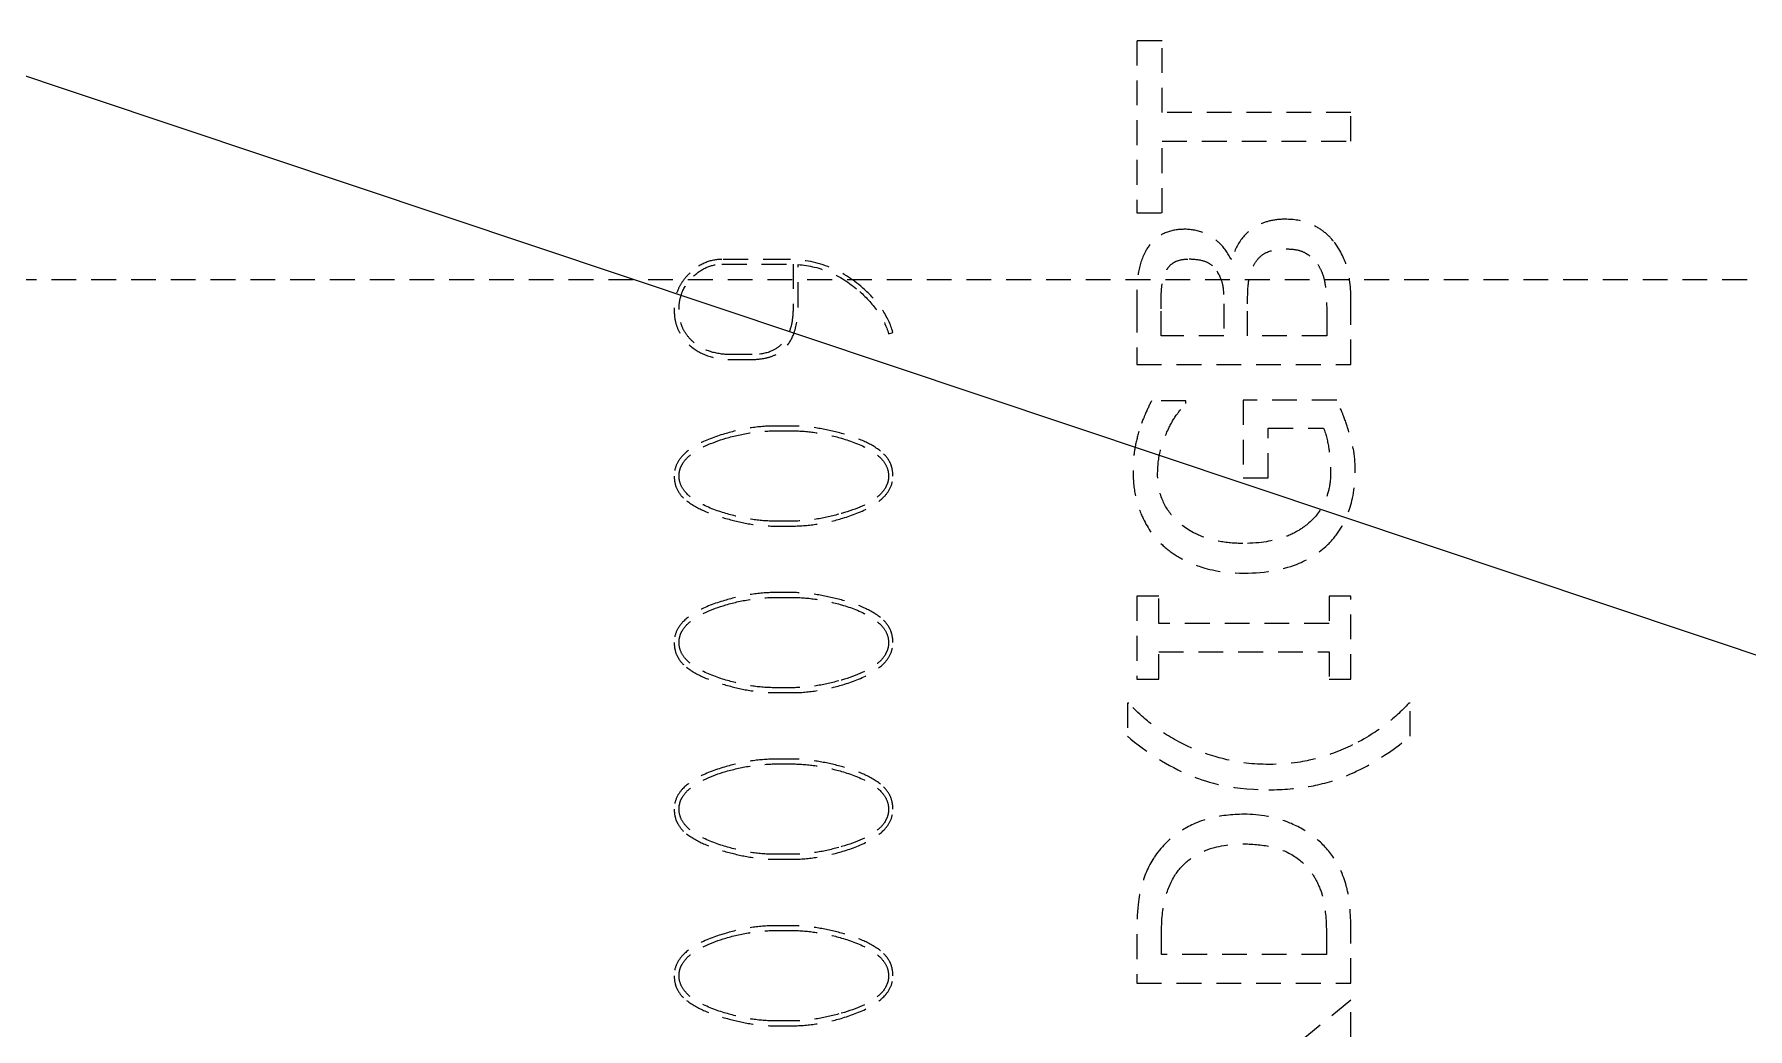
# Model space of a CAD drawing. Header units: inches. Extents: x 6934 to 18973, y 4254 to 7629.
# Drawn here: x 16918.59 to 16930.02, y 4483.45 to 4490.09 of the extents above; entities that cross this region are included whole.
import ezdxf

# ---------------------------------------------------------------- set-up
doc = ezdxf.new("R2010")
doc.units = ezdxf.units.IN
doc.header["$MEASUREMENT"] = 0
doc.linetypes.add('입력 정류부 ASSY$0$DASHED', pattern=[0.2067, 0.1654, -0.0413])
doc.layers.add('입력 정류부 ASSY$0$가려진 것(ISO)', color=2, linetype='입력 정류부 ASSY$0$DASHED', lineweight=18, true_color=0xffff00)
doc.layers.add('입력 정류부 ASSY$0$기호(ISO)', color=5, linetype='Continuous', lineweight=25, true_color=0x0000ff)

# ---------------------------------------------------------------- blocks, each defined once
blk = doc.blocks.new('입력 정류부 ASSY$0$품번기호1')
at = {"layer": '입력 정류부 ASSY$0$기호(ISO)', "color": 7}
blk.add_line((110.6506, 122.1223), (292.526, 61.2341), dxfattribs=at)
blk = doc.blocks.new('입력 정류부 ASSY')
at = {"layer": '입력 정류부 ASSY$0$가려진 것(ISO)'}
for p, q in [((272.035, 230.034), (271.866, 230.034)), ((271.866, 230.034), (271.866, 228.885)), ((272.035, 229.554), (272.035, 230.034)), ((273.295, 229.554), (272.035, 229.554)), ((273.295, 229.364), (273.295, 229.554)), ((272.035, 228.885), (272.035, 229.364)), ((272.035, 229.364), (273.295, 229.364)), ((271.866, 228.885), (272.035, 228.885)), ((269.538, 228.574), (269.098, 228.574)), ((269.098, 228.542), (269.573, 228.542)), ((269.573, 228.542), (269.573, 228.256)), ((269.606, 228.256), (269.606, 228.54)), ((272.501, 228.575), (272.494, 228.575)), ((227.204, 228.44), (369.204, 228.44)), ((272.446, 228.278), (272.446, 228.063)), ((272.605, 228.063), (272.605, 228.278)), ((273.295, 227.873), (273.295, 228.283)), ((271.866, 228.252), (271.866, 227.873)), ((272.028, 228.063), (272.028, 228.245)), ((273.133, 228.217), (273.133, 228.063)), ((270.21, 228.077), (270.239, 228.087)), ((272.446, 228.063), (272.028, 228.063)), ((273.133, 228.063), (272.605, 228.063)), ((269.301, 227.939), (269.154, 227.939)), ((269.153, 227.906), (269.299, 227.906)), ((271.866, 227.873), (273.295, 227.873)), ((272.193, 227.629), (271.964, 227.629)), ((272.193, 227.613), (272.193, 227.629)), ((273.2, 227.635), (272.576, 227.635)), ((272.576, 227.635), (272.576, 227.116)), ((269.568, 227.462), (269.452, 227.462)), ((269.454, 227.43), (269.568, 227.43)), ((272.743, 227.116), (272.743, 227.447)), ((272.743, 227.447), (273.112, 227.447)), ((272.576, 227.116), (272.743, 227.116)), ((269.452, 226.794), (269.568, 226.794)), ((269.568, 226.827), (269.454, 226.827)), ((269.568, 226.35), (269.452, 226.35)), ((269.454, 226.318), (269.568, 226.318)), ((272.012, 226.326), (271.866, 226.326)), ((271.866, 226.326), (271.866, 225.773)), ((272.012, 226.144), (272.012, 226.326)), ((273.295, 226.326), (273.149, 226.326)), ((273.149, 226.326), (273.149, 226.144)), ((273.295, 225.773), (273.295, 226.326)), ((273.149, 226.144), (272.012, 226.144)), ((272.012, 225.773), (272.012, 225.955)), ((272.012, 225.955), (273.149, 225.955)), ((273.149, 225.955), (273.149, 225.773)), ((271.866, 225.773), (272.012, 225.773)), ((273.149, 225.773), (273.295, 225.773)), ((269.452, 225.682), (269.568, 225.682)), ((269.568, 225.715), (269.454, 225.715)), ((271.812, 225.612), (271.803, 225.612)), ((271.803, 225.612), (271.803, 225.392)), ((273.69, 225.612), (273.681, 225.612)), ((273.69, 225.392), (273.69, 225.612)), ((269.568, 225.238), (269.452, 225.238)), ((269.454, 225.206), (269.568, 225.206)), ((269.452, 224.57), (269.568, 224.57)), ((269.568, 224.603), (269.454, 224.603)), ((269.568, 224.126), (269.452, 224.126)), ((269.454, 224.094), (269.568, 224.094)), ((271.866, 224.068), (271.866, 223.743)), ((272.031, 223.933), (272.031, 224.078)), ((273.131, 224.078), (273.131, 223.933)), ((273.295, 223.743), (273.295, 224.072)), ((273.131, 223.933), (272.031, 223.933)), ((271.866, 223.743), (273.295, 223.743)), ((273.295, 223.63), (272.673, 223.121)), ((273.295, 223.383), (273.295, 223.63)), ((269.568, 223.491), (269.454, 223.491)), ((269.452, 223.458), (269.568, 223.458))]:
    blk.add_line(p, q, dxfattribs=at)
for points, knots in [([(272.188, 228.775), (272.148, 228.775), (272.108, 228.77), (272.029, 228.742), (272.004, 228.723), (271.963, 228.689), (271.941, 228.659), (271.924, 228.627)], [-0.02084175, -0.02084175, -0.02084175, -0.02084175, -0.01608908, -0.01608908, -0.01096024, -0.01096024, 0, 0, 0, 0]), ([(272.494, 228.575), (272.474, 228.616), (272.449, 228.653), (272.393, 228.706), (272.36, 228.732), (272.275, 228.767), (272.232, 228.775), (272.188, 228.775)], [-0.04829716, -0.04829716, -0.04829716, -0.04829716, -0.02761454, -0.02761454, -0.01315484, -0.01315484, 0, 0, 0, 0]), ([(272.856, 228.842), (272.821, 228.842), (272.786, 228.839), (272.721, 228.823), (272.691, 228.811), (272.629, 228.776), (272.595, 228.749), (272.535, 228.671), (272.514, 228.624), (272.501, 228.575)], [-0.05446892, -0.05446892, -0.05446892, -0.05446892, -0.04153051, -0.04153051, -0.02961745, -0.02961745, -0.01533863, -0.01533863, 0, 0, 0, 0]), ([(273.179, 228.694), (273.159, 228.72), (273.136, 228.742), (273.086, 228.78), (273.055, 228.798), (272.969, 228.834), (272.913, 228.842), (272.856, 228.842)], [-0.04050512, -0.04050512, -0.04050512, -0.04050512, -0.02808174, -0.02808174, -0.01694005, -0.01694005, 0, 0, 0, 0]), ([(271.924, 228.627), (271.899, 228.581), (271.883, 228.533), (271.866, 228.405), (271.866, 228.328), (271.866, 228.252)], [-0.03857501, -0.03857501, -0.03857501, -0.03857501, -0.02294595, -0.02294595, 0, 0, 0, 0]), ([(272.642, 228.528), (272.654, 228.55), (272.668, 228.571), (272.706, 228.609), (272.725, 228.618), (272.774, 228.639), (272.819, 228.644), (272.864, 228.644)], [-0.02183646, -0.02183646, -0.02183646, -0.02183646, -0.01805315, -0.01805315, -0.01358002, -0.01358002, 0, 0, 0, 0]), ([(272.864, 228.644), (272.89, 228.644), (272.917, 228.642), (272.966, 228.63), (272.985, 228.621), (273.03, 228.593), (273.053, 228.569), (273.073, 228.541)], [-0.02162191, -0.02162191, -0.02162191, -0.02162191, -0.01582291, -0.01582291, -0.01010207, -0.01010207, 0, 0, 0, 0]), ([(273.295, 228.283), (273.295, 228.366), (273.289, 228.451), (273.255, 228.567), (273.231, 228.627), (273.179, 228.694)], [-0.06340643, -0.06340643, -0.06340643, -0.06340643, -0.0252236, -0.0252236, 0, 0, 0, 0]), ([(269.098, 228.574), (269.06, 228.574), (269.022, 228.567), (268.949, 228.536), (268.916, 228.513), (268.887, 228.485)], [-0.02370997, -0.02370997, -0.02370997, -0.02370997, -0.01211462, -0.01211462, 0, 0, 0, 0]), ([(268.909, 228.463), (268.936, 228.488), (268.966, 228.508), (269.031, 228.535), (269.064, 228.542), (269.098, 228.542)], [-0.02115784, -0.02115784, -0.02115784, -0.02115784, -0.01030847, -0.01030847, 0, 0, 0, 0]), ([(270.038, 228.383), (269.969, 228.445), (269.892, 228.493), (269.72, 228.559), (269.63, 228.574), (269.538, 228.574)], [-0.05536661, -0.05536661, -0.05536661, -0.05536661, -0.02766055, -0.02766055, 0, 0, 0, 0]), ([(269.606, 228.54), (269.681, 228.534), (269.754, 228.517), (269.895, 228.455), (269.959, 228.411), (270.018, 228.359)], [-0.04617636, -0.04617636, -0.04617636, -0.04617636, -0.02349095, -0.02349095, 0, 0, 0, 0]), ([(272.066, 228.504), (272.073, 228.517), (272.082, 228.529), (272.107, 228.551), (272.12, 228.558), (272.158, 228.573), (272.186, 228.577), (272.215, 228.577)], [-0.01510538, -0.01510538, -0.01510538, -0.01510538, -0.01208897, -0.01208897, -0.00856017, -0.00856017, 0, 0, 0, 0]), ([(272.215, 228.577), (272.244, 228.577), (272.276, 228.574), (272.329, 228.56), (272.345, 228.551), (272.374, 228.531), (272.388, 228.515), (272.399, 228.497)], [-0.01513379, -0.01513379, -0.01513379, -0.01513379, -0.01046035, -0.01046035, -0.0063672, -0.0063672, 0, 0, 0, 0]), ([(272.605, 228.278), (272.605, 228.371), (272.61, 228.411), (272.617, 228.464), (272.626, 228.497), (272.642, 228.528)], [-0.01609939, -0.01609939, -0.01609939, -0.01609939, -0.01043526, -0.01043526, 0, 0, 0, 0]), ([(273.073, 228.541), (273.085, 228.522), (273.095, 228.503), (273.115, 228.452), (273.119, 228.426), (273.131, 228.358), (273.133, 228.285), (273.133, 228.217)], [-0.02781172, -0.02781172, -0.02781172, -0.02781172, -0.02470335, -0.02470335, -0.0202881, -0.0202881, 0, 0, 0, 0]), ([(268.887, 228.485), (268.869, 228.469), (268.853, 228.451), (268.825, 228.412), (268.813, 228.391), (268.787, 228.329), (268.78, 228.285), (268.78, 228.24)], [-0.0277846, -0.0277846, -0.0277846, -0.0277846, -0.02045304, -0.02045304, -0.01342357, -0.01342357, 0, 0, 0, 0]), ([(268.812, 228.24), (268.812, 228.262), (268.814, 228.284), (268.823, 228.327), (268.829, 228.347), (268.855, 228.404), (268.879, 228.436), (268.909, 228.463)], [-0.02524586, -0.02524586, -0.02524586, -0.02524586, -0.0185857, -0.0185857, -0.01220731, -0.01220731, 0, 0, 0, 0]), ([(272.028, 228.245), (272.028, 228.299), (272.028, 228.354), (272.039, 228.442), (272.049, 228.474), (272.066, 228.504)], [-0.02659251, -0.02659251, -0.02659251, -0.02659251, -0.01017617, -0.01017617, 0, 0, 0, 0]), ([(272.399, 228.497), (272.423, 228.459), (272.433, 228.43), (272.444, 228.379), (272.446, 228.332), (272.446, 228.278)], [-0.02644996, -0.02644996, -0.02644996, -0.02644996, -0.01605479, -0.01605479, 0, 0, 0, 0]), ([(270.018, 228.359), (270.064, 228.318), (270.107, 228.272), (270.172, 228.177), (270.196, 228.129), (270.21, 228.077)], [-0.03469494, -0.03469494, -0.03469494, -0.03469494, -0.01617648, -0.01617648, 0, 0, 0, 0]), ([(270.239, 228.087), (270.224, 228.142), (270.199, 228.192), (270.131, 228.293), (270.087, 228.341), (270.038, 228.383)], [-0.0363461, -0.0363461, -0.0363461, -0.0363461, -0.01933672, -0.01933672, 0, 0, 0, 0]), ([(268.78, 228.24), (268.78, 228.213), (268.782, 228.186), (268.794, 228.134), (268.803, 228.11), (268.834, 228.051), (268.86, 228.02), (268.892, 227.993)], [-0.02828009, -0.02828009, -0.02828009, -0.02828009, -0.02010922, -0.02010922, -0.01241956, -0.01241956, 0, 0, 0, 0]), ([(268.914, 228.017), (268.897, 228.032), (268.88, 228.048), (268.853, 228.084), (268.842, 228.103), (268.818, 228.161), (268.812, 228.2), (268.812, 228.24)], [-0.02557722, -0.02557722, -0.02557722, -0.02557722, -0.01869971, -0.01869971, -0.01205089, -0.01205089, 0, 0, 0, 0]), ([(269.299, 227.906), (269.327, 227.906), (269.356, 227.909), (269.409, 227.919), (269.433, 227.927), (269.483, 227.951), (269.507, 227.969), (269.551, 228.019), (269.568, 228.05), (269.599, 228.138), (269.606, 228.198), (269.606, 228.256)], [-0.0530776, -0.0530776, -0.0530776, -0.0530776, -0.04458461, -0.04458461, -0.03707621, -0.03707621, -0.02787507, -0.02787507, -0.0171808, -0.0171808, 0, 0, 0, 0]), ([(269.573, 228.256), (269.573, 228.222), (269.571, 228.187), (269.56, 228.125), (269.551, 228.097), (269.527, 228.046), (269.512, 228.023), (269.471, 227.984), (269.447, 227.969), (269.383, 227.944), (269.341, 227.939), (269.301, 227.939)], [-0.0478781, -0.0478781, -0.0478781, -0.0478781, -0.03767748, -0.03767748, -0.02905079, -0.02905079, -0.02071668, -0.02071668, -0.01212003, -0.01212003, 0, 0, 0, 0]), ([(268.892, 227.993), (268.927, 227.964), (268.967, 227.943), (269.056, 227.913), (269.104, 227.906), (269.153, 227.906)], [-0.02824547, -0.02824547, -0.02824547, -0.02824547, -0.01454612, -0.01454612, 0, 0, 0, 0]), ([(269.154, 227.939), (269.11, 227.939), (269.065, 227.945), (268.983, 227.971), (268.947, 227.991), (268.914, 228.017)], [-0.02595213, -0.02595213, -0.02595213, -0.02595213, -0.01255019, -0.01255019, 0, 0, 0, 0]), ([(271.964, 227.629), (271.949, 227.6), (271.932, 227.564), (271.912, 227.517), (271.894, 227.474), (271.88, 227.426)], [-0.04061751, -0.04061751, -0.04061751, -0.04061751, -0.01478108, -0.01478108, 0, 0, 0, 0]), ([(272.072, 227.432), (272.09, 227.47), (272.111, 227.51), (272.152, 227.564), (272.172, 227.589), (272.193, 227.613)], [-0.0203837, -0.0203837, -0.0203837, -0.0203837, -0.0094662, -0.0094662, 0, 0, 0, 0]), ([(273.281, 227.424), (273.27, 227.462), (273.256, 227.501), (273.238, 227.547), (273.217, 227.598), (273.2, 227.635)], [-0.06013114, -0.06013114, -0.06013114, -0.06013114, -0.01210994, -0.01210994, 0, 0, 0, 0]), ([(269.115, 227.409), (269.053, 227.391), (268.987, 227.367), (268.896, 227.316), (268.863, 227.292), (268.818, 227.245), (268.804, 227.223), (268.784, 227.177), (268.78, 227.153), (268.78, 227.128)], [-0.04643268, -0.04643268, -0.04643268, -0.04643268, -0.02689338, -0.02689338, -0.01515907, -0.01515907, -0.00742889, -0.00742889, 0, 0, 0, 0]), ([(268.812, 227.128), (268.812, 227.141), (268.814, 227.154), (268.82, 227.18), (268.825, 227.192), (268.846, 227.229), (268.867, 227.252), (268.946, 227.315), (269.028, 227.351), (269.125, 227.38)], [-0.05453247, -0.05453247, -0.05453247, -0.05453247, -0.04894734, -0.04894734, -0.04329427, -0.04329427, -0.0305319, -0.0305319, 0, 0, 0, 0]), ([(269.452, 227.462), (269.397, 227.462), (269.341, 227.457), (269.228, 227.44), (269.171, 227.426), (269.115, 227.409)], [-0.03428406, -0.03428406, -0.03428406, -0.03428406, -0.01758794, -0.01758794, 0, 0, 0, 0]), ([(269.125, 227.38), (269.181, 227.396), (269.237, 227.409), (269.347, 227.425), (269.401, 227.43), (269.454, 227.43)], [-0.03333415, -0.03333415, -0.03333415, -0.03333415, -0.01603281, -0.01603281, 0, 0, 0, 0]), ([(269.875, 227.418), (269.822, 227.432), (269.768, 227.443), (269.666, 227.458), (269.617, 227.462), (269.568, 227.462)], [-0.03096817, -0.03096817, -0.03096817, -0.03096817, -0.01457903, -0.01457903, 0, 0, 0, 0]), ([(269.568, 227.43), (269.622, 227.43), (269.675, 227.425), (269.785, 227.409), (269.841, 227.396), (269.897, 227.38)], [-0.03333138, -0.03333138, -0.03333138, -0.03333138, -0.0172999, -0.0172999, 0, 0, 0, 0]), ([(270.156, 227.295), (270.12, 227.323), (270.079, 227.346), (269.985, 227.387), (269.929, 227.404), (269.875, 227.418)], [-0.0305225, -0.0305225, -0.0305225, -0.0305225, -0.01689273, -0.01689273, 0, 0, 0, 0]), ([(269.897, 227.38), (269.958, 227.362), (270.024, 227.338), (270.109, 227.289), (270.139, 227.268), (270.177, 227.226), (270.19, 227.208), (270.206, 227.168), (270.21, 227.149), (270.21, 227.128)], [-0.04234692, -0.04234692, -0.04234692, -0.04234692, -0.0231833, -0.0231833, -0.01275787, -0.01275787, -0.00615612, -0.00615612, 0, 0, 0, 0]), ([(271.88, 227.426), (271.868, 227.385), (271.858, 227.343), (271.847, 227.275), (271.841, 227.228), (271.841, 227.161)], [-0.0552265, -0.0552265, -0.0552265, -0.0552265, -0.02015162, -0.02015162, 0, 0, 0, 0]), ([(272.005, 227.139), (272.005, 227.193), (272.011, 227.247), (272.032, 227.33), (272.047, 227.381), (272.072, 227.432)], [-0.04624957, -0.04624957, -0.04624957, -0.04624957, -0.01694634, -0.01694634, 0, 0, 0, 0]), ([(273.112, 227.447), (273.13, 227.405), (273.14, 227.357), (273.151, 227.284), (273.159, 227.227), (273.159, 227.153)], [-0.05658545, -0.05658545, -0.05658545, -0.05658545, -0.02226365, -0.02226365, 0, 0, 0, 0]), ([(273.323, 227.16), (273.323, 227.204), (273.321, 227.253), (273.305, 227.339), (273.294, 227.382), (273.281, 227.424)], [-0.02643444, -0.02643444, -0.02643444, -0.02643444, -0.01311407, -0.01311407, 0, 0, 0, 0]), ([(270.239, 227.128), (270.239, 227.146), (270.237, 227.163), (270.229, 227.197), (270.223, 227.213), (270.2, 227.254), (270.179, 227.276), (270.156, 227.295)], [-0.01947003, -0.01947003, -0.01947003, -0.01947003, -0.01418208, -0.01418208, -0.00907166, -0.00907166, 0, 0, 0, 0]), ([(271.841, 227.161), (271.841, 227.105), (271.846, 227.049), (271.872, 226.927), (271.893, 226.877), (271.94, 226.777), (271.982, 226.718), (272.037, 226.668)], [-0.04204134, -0.04204134, -0.04204134, -0.04204134, -0.03310245, -0.03310245, -0.02213832, -0.02213832, 0, 0, 0, 0]), ([(272.574, 226.678), (272.519, 226.678), (272.464, 226.683), (272.362, 226.702), (272.315, 226.717), (272.201, 226.769), (272.153, 226.809), (272.086, 226.878), (272.057, 226.92), (272.015, 227.023), (272.005, 227.08), (272.005, 227.139)], [-0.06514198, -0.06514198, -0.06514198, -0.06514198, -0.05542177, -0.05542177, -0.04670566, -0.04670566, -0.03322035, -0.03322035, -0.01763063, -0.01763063, 0, 0, 0, 0]), ([(273.159, 227.153), (273.159, 227.114), (273.155, 227.074), (273.138, 227), (273.125, 226.966), (273.083, 226.885), (273.049, 226.844), (273.007, 226.809)], [-0.03905017, -0.03905017, -0.03905017, -0.03905017, -0.02736385, -0.02736385, -0.01638187, -0.01638187, 0, 0, 0, 0]), ([(273.137, 226.667), (273.168, 226.697), (273.195, 226.73), (273.242, 226.802), (273.261, 226.842), (273.3, 226.945), (273.323, 227.034), (273.323, 227.16)], [-0.08695588, -0.08695588, -0.08695588, -0.08695588, -0.0624853, -0.0624853, -0.03767682, -0.03767682, 0, 0, 0, 0]), ([(268.78, 227.128), (268.78, 227.11), (268.782, 227.093), (268.79, 227.059), (268.797, 227.043), (268.82, 227.002), (268.84, 226.981), (268.863, 226.963)], [-0.01933601, -0.01933601, -0.01933601, -0.01933601, -0.01397867, -0.01397867, -0.00882048, -0.00882048, 0, 0, 0, 0]), ([(269.125, 226.878), (269.064, 226.896), (268.998, 226.92), (268.912, 226.969), (268.883, 226.99), (268.845, 227.031), (268.832, 227.049), (268.816, 227.088), (268.812, 227.108), (268.812, 227.128)], [-0.0422488, -0.0422488, -0.0422488, -0.0422488, -0.02299165, -0.02299165, -0.01269241, -0.01269241, -0.006137, -0.006137, 0, 0, 0, 0]), ([(270.21, 227.128), (270.21, 227.115), (270.209, 227.101), (270.201, 227.075), (270.196, 227.062), (270.174, 227.023), (270.152, 227.001), (270.068, 226.936), (269.981, 226.901), (269.878, 226.873)], [-0.05719605, -0.05719605, -0.05719605, -0.05719605, -0.05134244, -0.05134244, -0.04543449, -0.04543449, -0.03207909, -0.03207909, 0, 0, 0, 0]), ([(269.905, 226.847), (269.967, 226.866), (270.032, 226.89), (270.123, 226.941), (270.156, 226.965), (270.201, 227.012), (270.215, 227.034), (270.235, 227.08), (270.239, 227.104), (270.239, 227.128)], [-0.04625113, -0.04625113, -0.04625113, -0.04625113, -0.02688436, -0.02688436, -0.01507866, -0.01507866, -0.00736574, -0.00736574, 0, 0, 0, 0]), ([(268.863, 226.963), (268.9, 226.935), (268.942, 226.912), (269.036, 226.871), (269.091, 226.853), (269.146, 226.839)], [-0.03076595, -0.03076595, -0.03076595, -0.03076595, -0.01691929, -0.01691929, 0, 0, 0, 0]), ([(269.454, 226.827), (269.401, 226.827), (269.347, 226.831), (269.237, 226.848), (269.181, 226.862), (269.125, 226.878)], [-0.03336549, -0.03336549, -0.03336549, -0.03336549, -0.0173282, -0.0173282, 0, 0, 0, 0]), ([(269.146, 226.839), (269.198, 226.825), (269.251, 226.813), (269.353, 226.798), (269.403, 226.794), (269.452, 226.794)], [-0.0310375, -0.0310375, -0.0310375, -0.0310375, -0.01486589, -0.01486589, 0, 0, 0, 0]), ([(269.878, 226.873), (269.825, 226.858), (269.771, 226.846), (269.667, 226.831), (269.618, 226.827), (269.568, 226.827)], [-0.03136238, -0.03136238, -0.03136238, -0.03136238, -0.01485143, -0.01485143, 0, 0, 0, 0]), ([(269.568, 226.794), (269.624, 226.794), (269.68, 226.799), (269.793, 226.817), (269.85, 226.83), (269.905, 226.847)], [-0.03429786, -0.03429786, -0.03429786, -0.03429786, -0.01751236, -0.01751236, 0, 0, 0, 0]), ([(273.007, 226.809), (272.981, 226.787), (272.954, 226.769), (272.893, 226.736), (272.859, 226.722), (272.781, 226.698), (272.701, 226.678), (272.574, 226.678)], [-0.09495858, -0.09495858, -0.09495858, -0.09495858, -0.06755322, -0.06755322, -0.03813587, -0.03813587, 0, 0, 0, 0]), ([(272.037, 226.668), (272.069, 226.637), (272.105, 226.611), (272.184, 226.564), (272.226, 226.545), (272.327, 226.509), (272.427, 226.48), (272.58, 226.48)], [-0.1148108, -0.1148108, -0.1148108, -0.1148108, -0.0809827, -0.0809827, -0.045645, -0.045645, 0, 0, 0, 0]), ([(272.58, 226.48), (272.735, 226.48), (272.854, 226.506), (273.018, 226.575), (273.082, 226.615), (273.137, 226.667)], [-0.05350028, -0.05350028, -0.05350028, -0.05350028, -0.02262273, -0.02262273, 0, 0, 0, 0]), ([(269.452, 226.35), (269.397, 226.35), (269.341, 226.345), (269.228, 226.328), (269.171, 226.314), (269.115, 226.297)], [-0.03428406, -0.03428406, -0.03428406, -0.03428406, -0.01758794, -0.01758794, 0, 0, 0, 0]), ([(269.875, 226.306), (269.822, 226.32), (269.768, 226.331), (269.666, 226.346), (269.617, 226.35), (269.568, 226.35)], [-0.03096817, -0.03096817, -0.03096817, -0.03096817, -0.01457903, -0.01457903, 0, 0, 0, 0]), ([(269.115, 226.297), (269.053, 226.279), (268.987, 226.255), (268.896, 226.204), (268.863, 226.18), (268.818, 226.133), (268.804, 226.111), (268.784, 226.065), (268.78, 226.041), (268.78, 226.016)], [-0.04643268, -0.04643268, -0.04643268, -0.04643268, -0.02689338, -0.02689338, -0.01515907, -0.01515907, -0.00742889, -0.00742889, 0, 0, 0, 0]), ([(268.812, 226.016), (268.812, 226.029), (268.814, 226.042), (268.82, 226.068), (268.825, 226.08), (268.846, 226.117), (268.867, 226.14), (268.946, 226.203), (269.028, 226.239), (269.125, 226.268)], [-0.05453247, -0.05453247, -0.05453247, -0.05453247, -0.04894734, -0.04894734, -0.04329427, -0.04329427, -0.0305319, -0.0305319, 0, 0, 0, 0]), ([(269.125, 226.268), (269.181, 226.284), (269.237, 226.297), (269.347, 226.313), (269.401, 226.318), (269.454, 226.318)], [-0.03333415, -0.03333415, -0.03333415, -0.03333415, -0.01603281, -0.01603281, 0, 0, 0, 0]), ([(269.568, 226.318), (269.622, 226.318), (269.675, 226.313), (269.785, 226.297), (269.841, 226.284), (269.897, 226.268)], [-0.03333138, -0.03333138, -0.03333138, -0.03333138, -0.0172999, -0.0172999, 0, 0, 0, 0]), ([(270.156, 226.183), (270.12, 226.211), (270.079, 226.234), (269.985, 226.275), (269.929, 226.292), (269.875, 226.306)], [-0.0305225, -0.0305225, -0.0305225, -0.0305225, -0.01689273, -0.01689273, 0, 0, 0, 0]), ([(269.897, 226.268), (269.958, 226.25), (270.024, 226.226), (270.109, 226.177), (270.139, 226.156), (270.177, 226.114), (270.19, 226.096), (270.206, 226.056), (270.21, 226.037), (270.21, 226.016)], [-0.04234692, -0.04234692, -0.04234692, -0.04234692, -0.0231833, -0.0231833, -0.01275787, -0.01275787, -0.00615612, -0.00615612, 0, 0, 0, 0]), ([(270.239, 226.016), (270.239, 226.034), (270.237, 226.051), (270.229, 226.085), (270.223, 226.101), (270.2, 226.142), (270.179, 226.164), (270.156, 226.183)], [-0.01947003, -0.01947003, -0.01947003, -0.01947003, -0.01418208, -0.01418208, -0.00907166, -0.00907166, 0, 0, 0, 0]), ([(268.78, 226.016), (268.78, 225.998), (268.782, 225.981), (268.79, 225.947), (268.797, 225.931), (268.82, 225.89), (268.84, 225.869), (268.863, 225.851)], [-0.01933601, -0.01933601, -0.01933601, -0.01933601, -0.01397867, -0.01397867, -0.00882048, -0.00882048, 0, 0, 0, 0]), ([(269.125, 225.766), (269.064, 225.784), (268.998, 225.808), (268.912, 225.857), (268.883, 225.878), (268.845, 225.919), (268.832, 225.937), (268.816, 225.976), (268.812, 225.996), (268.812, 226.016)], [-0.0422488, -0.0422488, -0.0422488, -0.0422488, -0.02299165, -0.02299165, -0.01269241, -0.01269241, -0.006137, -0.006137, 0, 0, 0, 0]), ([(270.21, 226.016), (270.21, 226.003), (270.209, 225.989), (270.201, 225.963), (270.196, 225.95), (270.174, 225.911), (270.152, 225.889), (270.068, 225.824), (269.981, 225.789), (269.878, 225.761)], [-0.05719605, -0.05719605, -0.05719605, -0.05719605, -0.05134244, -0.05134244, -0.04543449, -0.04543449, -0.03207909, -0.03207909, 0, 0, 0, 0]), ([(269.905, 225.735), (269.967, 225.754), (270.032, 225.778), (270.123, 225.829), (270.156, 225.853), (270.201, 225.9), (270.215, 225.922), (270.235, 225.968), (270.239, 225.992), (270.239, 226.016)], [-0.04625113, -0.04625113, -0.04625113, -0.04625113, -0.02688436, -0.02688436, -0.01507866, -0.01507866, -0.00736574, -0.00736574, 0, 0, 0, 0]), ([(268.863, 225.851), (268.9, 225.823), (268.942, 225.8), (269.036, 225.759), (269.091, 225.741), (269.146, 225.727)], [-0.03076595, -0.03076595, -0.03076595, -0.03076595, -0.01691929, -0.01691929, 0, 0, 0, 0]), ([(269.454, 225.715), (269.401, 225.715), (269.347, 225.719), (269.237, 225.736), (269.181, 225.75), (269.125, 225.766)], [-0.03336549, -0.03336549, -0.03336549, -0.03336549, -0.0173282, -0.0173282, 0, 0, 0, 0]), ([(269.146, 225.727), (269.198, 225.713), (269.251, 225.701), (269.353, 225.686), (269.403, 225.682), (269.452, 225.682)], [-0.0310375, -0.0310375, -0.0310375, -0.0310375, -0.01486589, -0.01486589, 0, 0, 0, 0]), ([(269.878, 225.761), (269.825, 225.746), (269.771, 225.734), (269.667, 225.719), (269.618, 225.715), (269.568, 225.715)], [-0.03136238, -0.03136238, -0.03136238, -0.03136238, -0.01485143, -0.01485143, 0, 0, 0, 0]), ([(269.568, 225.682), (269.624, 225.682), (269.68, 225.687), (269.793, 225.705), (269.85, 225.718), (269.905, 225.735)], [-0.03429786, -0.03429786, -0.03429786, -0.03429786, -0.01751236, -0.01751236, 0, 0, 0, 0]), ([(272.187, 225.333), (272.113, 225.37), (272.04, 225.413), (271.945, 225.486), (271.88, 225.537), (271.812, 225.612)], [-0.09899269, -0.09899269, -0.09899269, -0.09899269, -0.03025279, -0.03025279, 0, 0, 0, 0]), ([(273.681, 225.612), (273.633, 225.558), (273.577, 225.508), (273.488, 225.441), (273.418, 225.388), (273.306, 225.333)], [-0.1074371, -0.1074371, -0.1074371, -0.1074371, -0.0375294, -0.0375294, 0, 0, 0, 0]), ([(271.803, 225.392), (271.93, 225.283), (272.071, 225.193), (272.301, 225.097), (272.468, 225.034), (272.746, 225.034)], [-0.2552039, -0.2552039, -0.2552039, -0.2552039, -0.0834632, -0.0834632, 0, 0, 0, 0]), ([(272.746, 225.203), (272.645, 225.203), (272.545, 225.214), (272.401, 225.251), (272.3, 225.278), (272.187, 225.333)], [-0.1168517, -0.1168517, -0.1168517, -0.1168517, -0.0375997, -0.0375997, 0, 0, 0, 0]), ([(272.746, 225.034), (272.841, 225.034), (272.936, 225.041), (273.111, 225.073), (273.193, 225.096), (273.333, 225.157), (273.495, 225.227), (273.69, 225.392)], [-0.2775639, -0.2775639, -0.2775639, -0.2775639, -0.1714876, -0.1714876, -0.0765717, -0.0765717, 0, 0, 0, 0]), ([(273.306, 225.333), (273.223, 225.292), (273.136, 225.261), (273.001, 225.226), (272.901, 225.203), (272.746, 225.203)], [-0.1382898, -0.1382898, -0.1382898, -0.1382898, -0.0465063, -0.0465063, 0, 0, 0, 0]), ([(269.452, 225.238), (269.397, 225.238), (269.341, 225.233), (269.228, 225.216), (269.171, 225.202), (269.115, 225.185)], [-0.03428406, -0.03428406, -0.03428406, -0.03428406, -0.01758794, -0.01758794, 0, 0, 0, 0]), ([(269.125, 225.156), (269.181, 225.172), (269.237, 225.185), (269.347, 225.201), (269.401, 225.206), (269.454, 225.206)], [-0.03333415, -0.03333415, -0.03333415, -0.03333415, -0.01603281, -0.01603281, 0, 0, 0, 0]), ([(269.875, 225.194), (269.822, 225.208), (269.768, 225.219), (269.666, 225.234), (269.617, 225.238), (269.568, 225.238)], [-0.03096817, -0.03096817, -0.03096817, -0.03096817, -0.01457903, -0.01457903, 0, 0, 0, 0]), ([(269.568, 225.206), (269.622, 225.206), (269.675, 225.201), (269.785, 225.185), (269.841, 225.172), (269.897, 225.156)], [-0.03333138, -0.03333138, -0.03333138, -0.03333138, -0.0172999, -0.0172999, 0, 0, 0, 0]), ([(270.156, 225.071), (270.12, 225.099), (270.079, 225.122), (269.985, 225.163), (269.929, 225.18), (269.875, 225.194)], [-0.0305225, -0.0305225, -0.0305225, -0.0305225, -0.01689273, -0.01689273, 0, 0, 0, 0]), ([(269.115, 225.185), (269.053, 225.167), (268.987, 225.143), (268.896, 225.092), (268.863, 225.068), (268.818, 225.021), (268.804, 224.999), (268.784, 224.953), (268.78, 224.929), (268.78, 224.904)], [-0.04643268, -0.04643268, -0.04643268, -0.04643268, -0.02689338, -0.02689338, -0.01515907, -0.01515907, -0.00742889, -0.00742889, 0, 0, 0, 0]), ([(268.812, 224.904), (268.812, 224.917), (268.814, 224.93), (268.82, 224.956), (268.825, 224.968), (268.846, 225.005), (268.867, 225.028), (268.946, 225.091), (269.028, 225.127), (269.125, 225.156)], [-0.05453247, -0.05453247, -0.05453247, -0.05453247, -0.04894734, -0.04894734, -0.04329427, -0.04329427, -0.0305319, -0.0305319, 0, 0, 0, 0]), ([(269.897, 225.156), (269.958, 225.138), (270.024, 225.114), (270.109, 225.065), (270.139, 225.044), (270.177, 225.002), (270.19, 224.984), (270.206, 224.944), (270.21, 224.925), (270.21, 224.904)], [-0.04234692, -0.04234692, -0.04234692, -0.04234692, -0.0231833, -0.0231833, -0.01275787, -0.01275787, -0.00615612, -0.00615612, 0, 0, 0, 0]), ([(270.239, 224.904), (270.239, 224.922), (270.237, 224.939), (270.229, 224.973), (270.223, 224.989), (270.2, 225.03), (270.179, 225.052), (270.156, 225.071)], [-0.01947003, -0.01947003, -0.01947003, -0.01947003, -0.01418208, -0.01418208, -0.00907166, -0.00907166, 0, 0, 0, 0]), ([(268.78, 224.904), (268.78, 224.886), (268.782, 224.869), (268.79, 224.835), (268.797, 224.819), (268.82, 224.778), (268.84, 224.757), (268.863, 224.739)], [-0.01933601, -0.01933601, -0.01933601, -0.01933601, -0.01397867, -0.01397867, -0.00882048, -0.00882048, 0, 0, 0, 0]), ([(269.125, 224.654), (269.064, 224.672), (268.998, 224.696), (268.912, 224.745), (268.883, 224.766), (268.845, 224.807), (268.832, 224.825), (268.816, 224.864), (268.812, 224.884), (268.812, 224.904)], [-0.0422488, -0.0422488, -0.0422488, -0.0422488, -0.02299165, -0.02299165, -0.01269241, -0.01269241, -0.006137, -0.006137, 0, 0, 0, 0]), ([(270.21, 224.904), (270.21, 224.891), (270.209, 224.877), (270.201, 224.851), (270.196, 224.838), (270.174, 224.799), (270.152, 224.777), (270.068, 224.712), (269.981, 224.677), (269.878, 224.649)], [-0.05719605, -0.05719605, -0.05719605, -0.05719605, -0.05134244, -0.05134244, -0.04543449, -0.04543449, -0.03207909, -0.03207909, 0, 0, 0, 0]), ([(269.905, 224.623), (269.967, 224.642), (270.032, 224.666), (270.123, 224.717), (270.156, 224.741), (270.201, 224.788), (270.215, 224.81), (270.235, 224.856), (270.239, 224.88), (270.239, 224.904)], [-0.04625113, -0.04625113, -0.04625113, -0.04625113, -0.02688436, -0.02688436, -0.01507866, -0.01507866, -0.00736574, -0.00736574, 0, 0, 0, 0]), ([(272.582, 224.87), (272.502, 224.87), (272.422, 224.861), (272.258, 224.817), (272.197, 224.783), (272.083, 224.707), (272.026, 224.649), (271.98, 224.58)], [-0.05541025, -0.05541025, -0.05541025, -0.05541025, -0.04101616, -0.04101616, -0.02483886, -0.02483886, 0, 0, 0, 0]), ([(273.181, 224.578), (273.146, 224.63), (273.105, 224.674), (273.002, 224.757), (272.942, 224.789), (272.79, 224.852), (272.687, 224.87), (272.582, 224.87)], [-0.06533899, -0.06533899, -0.06533899, -0.06533899, -0.0494728, -0.0494728, -0.03157689, -0.03157689, 0, 0, 0, 0]), ([(268.863, 224.739), (268.9, 224.711), (268.942, 224.688), (269.036, 224.647), (269.091, 224.629), (269.146, 224.615)], [-0.03076595, -0.03076595, -0.03076595, -0.03076595, -0.01691929, -0.01691929, 0, 0, 0, 0]), ([(269.454, 224.603), (269.401, 224.603), (269.347, 224.607), (269.237, 224.624), (269.181, 224.638), (269.125, 224.654)], [-0.03336549, -0.03336549, -0.03336549, -0.03336549, -0.0173282, -0.0173282, 0, 0, 0, 0]), ([(269.878, 224.649), (269.825, 224.634), (269.771, 224.622), (269.667, 224.607), (269.618, 224.603), (269.568, 224.603)], [-0.03136238, -0.03136238, -0.03136238, -0.03136238, -0.01485143, -0.01485143, 0, 0, 0, 0]), ([(269.568, 224.57), (269.624, 224.57), (269.68, 224.575), (269.793, 224.593), (269.85, 224.606), (269.905, 224.623)], [-0.03429786, -0.03429786, -0.03429786, -0.03429786, -0.01751236, -0.01751236, 0, 0, 0, 0]), ([(272.116, 224.455), (272.14, 224.494), (272.169, 224.528), (272.239, 224.587), (272.279, 224.61), (272.402, 224.66), (272.492, 224.672), (272.58, 224.672)], [-0.05357173, -0.05357173, -0.05357173, -0.05357173, -0.04002211, -0.04002211, -0.02624302, -0.02624302, 0, 0, 0, 0]), ([(272.58, 224.672), (272.644, 224.672), (272.71, 224.666), (272.813, 224.641), (272.866, 224.623), (272.966, 224.558), (273.005, 224.519), (273.036, 224.473)], [-0.06465023, -0.06465023, -0.06465023, -0.06465023, -0.03573599, -0.03573599, -0.01673268, -0.01673268, 0, 0, 0, 0]), ([(269.146, 224.615), (269.198, 224.601), (269.251, 224.589), (269.353, 224.574), (269.403, 224.57), (269.452, 224.57)], [-0.0310375, -0.0310375, -0.0310375, -0.0310375, -0.01486589, -0.01486589, 0, 0, 0, 0]), ([(271.98, 224.58), (271.941, 224.521), (271.914, 224.453), (271.887, 224.348), (271.866, 224.261), (271.866, 224.068)], [-0.1667036, -0.1667036, -0.1667036, -0.1667036, -0.0576941, -0.0576941, 0, 0, 0, 0]), ([(273.295, 224.072), (273.295, 224.162), (273.29, 224.268), (273.264, 224.398), (273.244, 224.477), (273.181, 224.578)], [-0.1146433, -0.1146433, -0.1146433, -0.1146433, -0.0356301, -0.0356301, 0, 0, 0, 0]), ([(272.031, 224.078), (272.031, 224.192), (272.043, 224.257), (272.065, 224.35), (272.086, 224.404), (272.116, 224.455)], [-0.02860693, -0.02860693, -0.02860693, -0.02860693, -0.01773656, -0.01773656, 0, 0, 0, 0]), ([(273.036, 224.473), (273.054, 224.447), (273.069, 224.419), (273.099, 224.35), (273.107, 224.316), (273.126, 224.228), (273.131, 224.151), (273.131, 224.078)], [-0.03033532, -0.03033532, -0.03033532, -0.03033532, -0.02683291, -0.02683291, -0.02190596, -0.02190596, 0, 0, 0, 0]), ([(269.115, 224.073), (269.053, 224.055), (268.987, 224.031), (268.896, 223.98), (268.863, 223.956), (268.818, 223.909), (268.804, 223.887), (268.784, 223.841), (268.78, 223.817), (268.78, 223.792)], [-0.04643268, -0.04643268, -0.04643268, -0.04643268, -0.02689338, -0.02689338, -0.01515907, -0.01515907, -0.00742889, -0.00742889, 0, 0, 0, 0]), ([(269.452, 224.126), (269.397, 224.126), (269.341, 224.121), (269.228, 224.104), (269.171, 224.09), (269.115, 224.073)], [-0.03428406, -0.03428406, -0.03428406, -0.03428406, -0.01758794, -0.01758794, 0, 0, 0, 0]), ([(269.125, 224.044), (269.181, 224.06), (269.237, 224.073), (269.347, 224.089), (269.401, 224.094), (269.454, 224.094)], [-0.03333415, -0.03333415, -0.03333415, -0.03333415, -0.01603281, -0.01603281, 0, 0, 0, 0]), ([(269.875, 224.082), (269.822, 224.096), (269.768, 224.107), (269.666, 224.122), (269.617, 224.126), (269.568, 224.126)], [-0.03096817, -0.03096817, -0.03096817, -0.03096817, -0.01457903, -0.01457903, 0, 0, 0, 0]), ([(269.568, 224.094), (269.622, 224.094), (269.675, 224.089), (269.785, 224.073), (269.841, 224.06), (269.897, 224.044)], [-0.03333138, -0.03333138, -0.03333138, -0.03333138, -0.0172999, -0.0172999, 0, 0, 0, 0]), ([(270.156, 223.959), (270.12, 223.987), (270.079, 224.01), (269.985, 224.051), (269.929, 224.068), (269.875, 224.082)], [-0.0305225, -0.0305225, -0.0305225, -0.0305225, -0.01689273, -0.01689273, 0, 0, 0, 0]), ([(268.812, 223.792), (268.812, 223.805), (268.814, 223.818), (268.82, 223.844), (268.825, 223.856), (268.846, 223.893), (268.867, 223.916), (268.946, 223.979), (269.028, 224.015), (269.125, 224.044)], [-0.05453247, -0.05453247, -0.05453247, -0.05453247, -0.04894734, -0.04894734, -0.04329427, -0.04329427, -0.0305319, -0.0305319, 0, 0, 0, 0]), ([(269.897, 224.044), (269.958, 224.026), (270.024, 224.002), (270.109, 223.953), (270.139, 223.932), (270.177, 223.89), (270.19, 223.872), (270.206, 223.832), (270.21, 223.813), (270.21, 223.792)], [-0.04234692, -0.04234692, -0.04234692, -0.04234692, -0.0231833, -0.0231833, -0.01275787, -0.01275787, -0.00615612, -0.00615612, 0, 0, 0, 0]), ([(270.239, 223.792), (270.239, 223.81), (270.237, 223.827), (270.229, 223.861), (270.223, 223.877), (270.2, 223.918), (270.179, 223.94), (270.156, 223.959)], [-0.01947003, -0.01947003, -0.01947003, -0.01947003, -0.01418208, -0.01418208, -0.00907166, -0.00907166, 0, 0, 0, 0]), ([(268.78, 223.792), (268.78, 223.774), (268.782, 223.757), (268.79, 223.723), (268.797, 223.707), (268.82, 223.666), (268.84, 223.645), (268.863, 223.627)], [-0.01933601, -0.01933601, -0.01933601, -0.01933601, -0.01397867, -0.01397867, -0.00882048, -0.00882048, 0, 0, 0, 0]), ([(269.125, 223.542), (269.064, 223.56), (268.998, 223.584), (268.912, 223.633), (268.883, 223.654), (268.845, 223.695), (268.832, 223.713), (268.816, 223.752), (268.812, 223.772), (268.812, 223.792)], [-0.0422488, -0.0422488, -0.0422488, -0.0422488, -0.02299165, -0.02299165, -0.01269241, -0.01269241, -0.006137, -0.006137, 0, 0, 0, 0]), ([(270.21, 223.792), (270.21, 223.779), (270.209, 223.765), (270.201, 223.739), (270.196, 223.726), (270.174, 223.687), (270.152, 223.665), (270.068, 223.6), (269.981, 223.565), (269.878, 223.537)], [-0.05719605, -0.05719605, -0.05719605, -0.05719605, -0.05134244, -0.05134244, -0.04543449, -0.04543449, -0.03207909, -0.03207909, 0, 0, 0, 0]), ([(269.905, 223.511), (269.967, 223.53), (270.032, 223.554), (270.123, 223.605), (270.156, 223.629), (270.201, 223.676), (270.215, 223.698), (270.235, 223.744), (270.239, 223.768), (270.239, 223.792)], [-0.04625113, -0.04625113, -0.04625113, -0.04625113, -0.02688436, -0.02688436, -0.01507866, -0.01507866, -0.00736574, -0.00736574, 0, 0, 0, 0]), ([(268.863, 223.627), (268.9, 223.599), (268.942, 223.576), (269.036, 223.535), (269.091, 223.517), (269.146, 223.503)], [-0.03076595, -0.03076595, -0.03076595, -0.03076595, -0.01691929, -0.01691929, 0, 0, 0, 0]), ([(269.454, 223.491), (269.401, 223.491), (269.347, 223.495), (269.237, 223.512), (269.181, 223.526), (269.125, 223.542)], [-0.03336549, -0.03336549, -0.03336549, -0.03336549, -0.0173282, -0.0173282, 0, 0, 0, 0]), ([(269.146, 223.503), (269.198, 223.489), (269.251, 223.477), (269.353, 223.462), (269.403, 223.458), (269.452, 223.458)], [-0.0310375, -0.0310375, -0.0310375, -0.0310375, -0.01486589, -0.01486589, 0, 0, 0, 0]), ([(269.878, 223.537), (269.825, 223.522), (269.771, 223.51), (269.667, 223.495), (269.618, 223.491), (269.568, 223.491)], [-0.03136238, -0.03136238, -0.03136238, -0.03136238, -0.01485143, -0.01485143, 0, 0, 0, 0]), ([(269.568, 223.458), (269.624, 223.458), (269.68, 223.463), (269.793, 223.481), (269.85, 223.494), (269.905, 223.511)], [-0.03429786, -0.03429786, -0.03429786, -0.03429786, -0.01751236, -0.01751236, 0, 0, 0, 0])]:
    blk.add_open_spline(points, degree=3, knots=knots, dxfattribs=at)
at = {"layer": '입력 정류부 ASSY$0$기호(ISO)', "xscale": 2, "yscale": 2, "zscale": 2}
blk.add_blockref('입력 정류부 ASSY$0$품번기호1', (0, 0), dxfattribs=at)

msp = doc.modelspace()

# ---------------------------------------------------------------- block references
msp.add_blockref('입력 정류부 ASSY', (16654.075, 4260.012))

doc.saveas('drawing.dxf')
